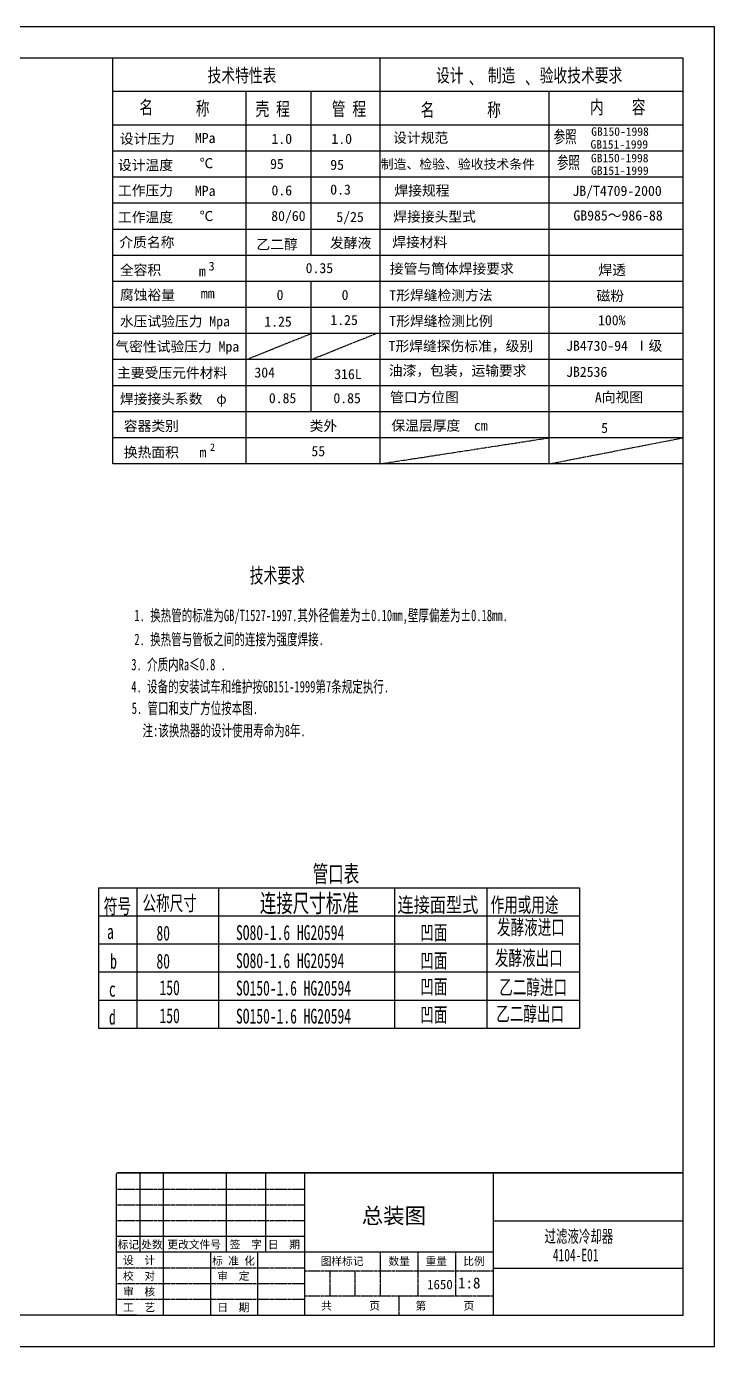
# Model space of a CAD drawing. Extents: x -3808 to -3214, y -2051 to -1631.
# Drawn here: x -3433.5 to -3214.4, y -2051 to -1631 of the extents above; entities that cross this region are included whole.
import ezdxf
from ezdxf.enums import TextEntityAlignment as Align

# ---------------------------------------------------------------- set-up
doc = ezdxf.new("R2010")
doc.units = 0
doc.header["$MEASUREMENT"] = 0
doc.linetypes.add('ACAD_ISO02W100', pattern=[15, 12, -3])
doc.linetypes.add('CENTER2', pattern=[1.125, 0.75, -0.125, 0.125, -0.125])
doc.layers.get('0').update_dxf_attribs({"linetype": 'CONTINUOUS'})
for name, color, linetype in [('1', 1, 'CENTER2'), ('4', 4, 'CONTINUOUS'), ('BORDER', 2, 'ACAD_ISO02W100')]:
    doc.layers.add(name, color=color, linetype=linetype)
doc.styles.get("Standard").update_dxf_attribs({"font": 'SimSun.ttf', "width": 0.67})
doc.styles.add('STYLE2', font='SimSun.ttf', dxfattribs={"height": 3.5})
doc.styles.add('STYLE3', font='SimSun.ttf', dxfattribs={"width": 0.75, "height": 3.5})

msp = doc.modelspace()

# ---------------------------------------------------------------- linework, layer by layer
for p, q in [((-3405.973, -1770.206), (-3405.973, -1641.048)), ((-3410.501, -1905.063), (-3257.411, -1905.063)), ((-3410.501, -1905.063), (-3410.501, -1949.714)), ((-3286.915, -1905.063), (-3286.915, -1949.714)), ((-3257.411, -1905.063), (-3257.411, -1949.714)), ((-3410.501, -1949.714), (-3257.411, -1949.714)), ((-3404.806, -1995.763), (-3224.372, -1995.763)), ((-3404.806, -2041.048), (-3404.806, -1996.048)), ((-3224.372, -1995.763), (-3404.372, -1995.763)), ((-3224.372, -1995.763), (-3404.372, -1995.763)), ((-3397.306, -2021.048), (-3397.306, -1996.048)), ((-3389.806, -2041.048), (-3389.806, -1996.048)), ((-3369.806, -2021.048), (-3369.806, -1996.048)), ((-3357.306, -2021.048), (-3357.306, -1996.048)), ((-3344.806, -2041.048), (-3344.806, -1996.048)), ((-3284.806, -2041.048), (-3284.806, -1996.048)), ((-3224.441, -2041.048), (-3224.441, -1996.048)), ((-3224.441, -2041.048), (-3224.441, -1996.048)), ((-3284.806, -2011.048), (-3224.806, -2011.048)), ((-3344.806, -2016.048), (-3404.806, -2016.048)), ((-3284.806, -2021.048), (-3404.806, -2021.048)), ((-3374.806, -2041.048), (-3374.806, -2021.048)), ((-3359.806, -2041.048), (-3359.806, -2021.048)), ((-3284.806, -2026.048), (-3224.806, -2026.048)), ((-3398.441, -2041.048), (-3783.441, -2041.048)), ((-3404.441, -2041.048), (-3224.441, -2041.048))]:
    msp.add_line(p, q)
at = {"layer": '1'}
for p, q in [((-3363.536, -1737.056), (-3342.866, -1728.768)), ((-3342.866, -1737.056), (-3322.195, -1728.768)), ((-3320.879, -1770.206), (-3267.059, -1761.918)), ((-3267.059, -1770.206), (-3224.441, -1761.918)), ((-3344.806, -2001.048), (-3404.806, -2001.048)), ((-3344.806, -2006.048), (-3404.806, -2006.048)), ((-3344.806, -2011.048), (-3404.806, -2011.048)), ((-3320.806, -2035.048), (-3320.806, -2021.048)), ((-3308.806, -2035.048), (-3308.806, -2021.048)), ((-3296.806, -2035.048), (-3296.806, -2021.048)), ((-3344.806, -2026.048), (-3404.806, -2026.048)), ((-3284.806, -2027.048), (-3344.806, -2027.048)), ((-3336.806, -2035.048), (-3336.806, -2027.048)), ((-3328.806, -2035.048), (-3328.806, -2027.048)), ((-3344.806, -2031.048), (-3404.806, -2031.048)), ((-3344.806, -2036.048), (-3404.806, -2036.048)), ((-3284.806, -2035.048), (-3344.806, -2035.048)), ((-3314.806, -2041.048), (-3314.806, -2035.048))]:
    msp.add_line(p, q, dxfattribs=at)
at = {"layer": '4'}
for p, q in [((-3398.331, -1905.01), (-3398.331, -1949.714)), ((-3372.363, -1905.063), (-3372.363, -1949.714)), ((-3316.337, -1905.063), (-3316.337, -1949.714)), ((-3410.501, -1913.993), (-3257.411, -1913.993)), ((-3410.501, -1922.923), (-3257.411, -1922.923)), ((-3410.501, -1931.853), (-3257.411, -1931.853)), ((-3410.501, -1940.784), (-3257.411, -1940.784))]:
    msp.add_line(p, q, dxfattribs=at)
at = {"layer": 'BORDER', "color": 1, "linetype": 'Continuous'}
for p, q in [((-3808.441, -1631.048), (-3214.441, -1631.048)), ((-3214.441, -2051.048), (-3214.441, -1631.048)), ((-3320.879, -1770.206), (-3320.879, -1641.048)), ((-3224.441, -1651.758), (-3405.973, -1651.758)), ((-3363.536, -1770.206), (-3363.536, -1651.758)), ((-3342.801, -1703.906), (-3342.801, -1651.758)), ((-3267.059, -1770.206), (-3267.059, -1651.758)), ((-3224.441, -1662.468), (-3405.973, -1662.468)), ((-3224.441, -1670.756), (-3405.973, -1670.756)), ((-3224.441, -1679.043), (-3405.973, -1679.043)), ((-3224.441, -1687.331), (-3405.973, -1687.331)), ((-3224.441, -1695.618), (-3405.973, -1695.618)), ((-3224.441, -1703.906), (-3405.973, -1703.906)), ((-3224.441, -1712.193), (-3405.973, -1712.193)), ((-3342.866, -1753.631), (-3342.866, -1712.193)), ((-3224.441, -1720.481), (-3405.973, -1720.481)), ((-3224.441, -1728.768), (-3405.973, -1728.768)), ((-3224.441, -1737.056), (-3405.973, -1737.056)), ((-3224.441, -1745.343), (-3405.973, -1745.343)), ((-3224.441, -1753.631), (-3405.973, -1753.631)), ((-3224.441, -1761.918), (-3405.973, -1761.918)), ((-3224.441, -1770.206), (-3405.973, -1770.206)), ((-3808.441, -2051.048), (-3214.441, -2051.048))]:
    msp.add_line(p, q, dxfattribs=at)
at = {"layer": 'BORDER', "color": 7, "linetype": 'Continuous'}
for p in [(-3783.441, -1641.048), (-3224.441, -2041.048)]:
    msp.add_line(p, (-3224.441, -1641.048), dxfattribs=at)

# ---------------------------------------------------------------- texts
for s, height, width, p in [('技术特性表', 4.284, 0.75, (-3375.823, -1648.753)), ('设计', 4.284, 0.75, (-3303.102, -1648.768)), ('制造', 4.284, 0.75, (-3286.61, -1648.768)), ('验收技术要求', 4.284, 0.75, (-3270.119, -1648.768)), ('、', 4.284, 0.75, (-3292.705, -1649.485)), ('、', 4.284, 0.75, (-3274.779, -1649.485)), ('名', 4.284, 0.75, (-3397.492, -1658.928)), ('称', 4.284, 0.75, (-3379.567, -1659.286)), ('壳 程', 4.284, 0.75, (-3360.551, -1659.443)), ('管 程', 4.284, 0.75, (-3336.28, -1659.443)), ('名', 4.284, 0.75, (-3307.977, -1659.717)), ('内', 4.284, 0.75, (-3254.079, -1658.858)), ('容', 4.284, 0.75, (-3240.814, -1658.858)), ('称', 4.284, 0.75, (-3286.825, -1659.717)), ('过滤液冷却器', 4, 0.667, (-3268.559, -2017.966)), ('4104-E01', 4, 0.667, (-3265.922, -2023.936))]:
    msp.add_text(s, height=height, dxfattribs=dict(width=width)).set_placement(p)
for s, height, p in [('GB150-1998', 2.6932, (-3253.706, -1665.85)), ('设计压力', 3.213, (-3403.745, -1668.399)), ('MPa', 3.213, (-3379.85, -1668.155)), ('1.0', 3.213, (-3355.466, -1668.419)), ('1.0', 3.213, (-3336.388, -1668.419)), ('设计规范', 3.213, (-3316.755, -1668.061)), ('GB151-1999', 2.6932, (-3253.93, -1669.922)), ('GB150-1998', 2.6932, (-3253.793, -1674.29)), ('设计温度', 3.213, (-3404.325, -1676.777)), ('℃', 3.213, (-3378.334, -1676.167)), ('95', 3.213, (-3355.909, -1676.403)), ('95', 3.213, (-3336.763, -1676.677)), ('制造、检验、验收技术条件', 3, (-3320.706, -1676.361)), ('GB151-1999', 2.6932, (-3253.754, -1678.273)), ('工作压力', 3.213, (-3404.325, -1684.865)), ('MPa', 3.213, (-3379.85, -1684.963)), ('0.6', 3.213, (-3355.466, -1684.822)), ('0.3', 3.213, (-3336.774, -1684.556)), ('焊接规程', 3.213, (-3316.351, -1684.864)), ('JB/T4709-2000', 3.213, (-3259.689, -1684.974)), ('工作温度', 3.213, (-3404.325, -1693.358)), ('℃', 3.213, (-3378.334, -1692.975)), ('80/60', 3.213, (-3355.551, -1692.954)), ('5/25', 3.213, (-3334.824, -1693.269)), ('焊接接头型式', 3.213, (-3316.709, -1693.165)), ('GB985～986-88', 3.213, (-3259.376, -1692.807)), ('介质名称', 3.213, (-3403.894, -1701.336)), ('乙二醇', 3.213, (-3360.254, -1701.977)), ('发酵液', 3.213, (-3336.848, -1701.533)), ('焊接材料', 3.213, (-3317.022, -1701.263)), ('全容积', 3.213, (-3403.715, -1710.157)), ('m', 3.213, (-3378.573, -1710.515)), ('3', 2.779, (-3375.464, -1708.716)), ('0.35', 3.213, (-3344.59, -1709.533)), ('接管与筒体焊接要求', 3.213, (-3317.803, -1709.72)), ('焊透', 3.213, (-3251.413, -1710.118)), ('腐蚀裕量', 3.213, (-3403.693, -1718.079)), ('mm', 3.213, (-3377.955, -1717.564)), ('0', 3.213, (-3353.837, -1718.095)), ('0', 3.213, (-3333.148, -1718.095)), ('T形焊缝检测方法', 3.213, (-3317.96, -1718.193)), ('磁粉', 3.213, (-3252.027, -1718.377)), ('水压试验压力 Mpa', 3.213, (-3403.715, -1726.474)), ('1.25', 3.213, (-3357.764, -1726.557)), ('1.25', 3.213, (-3336.711, -1726.044)), ('T形焊缝检测比例', 3.213, (-3317.96, -1726.362)), ('100%', 3.213, (-3251.545, -1726.133)), ('气密性试验压力 Mpa', 3.213, (-3405.15, -1734.497)), ('T形焊缝探伤标准，级别', 3.213, (-3318.195, -1734.362)), ('JB4730-94 Ⅰ级', 3.213, (-3261.701, -1734.253)), ('油漆，包装，运输要求', 3.213, (-3318.124, -1742.148)), ('主要受压元件材料', 3.213, (-3404.608, -1742.857)), ('304', 3.213, (-3360.907, -1742.755)), ('316L', 3.213, (-3335.49, -1743.268)), ('JB2536', 3.213, (-3261.701, -1742.54)), ('管口方位图', 3.213, (-3317.739, -1750.637)), ('A向视图', 3.213, (-3252.534, -1750.637)), ('焊接接头系数\u3000φ', 3.213, (-3403.715, -1751.126)), ('0.85', 3.213, (-3356.302, -1750.91)), ('0.85', 3.213, (-3335.762, -1750.91)), ('容器类别', 3.213, (-3402.468, -1759.746)), ('类外', 3.213, (-3343.333, -1759.718)), ('保温层厚度  cm', 3.213, (-3317.301, -1759.644)), ('5', 3.213, (-3250.546, -1760.376)), ('2', 2.35, (-3375.03, -1766.087)), ('换热面积   m', 3.213, (-3402.468, -1768.149)), ('55', 3.213, (-3342.751, -1767.785))]:
    msp.add_text(s, height=height).set_placement(p)
for s, height, style, p in [('总装图', 5, 'STYLE3', (-3326.753, -2011.899)), ('标记', 2.5, 'STYLE2', (-3404.423, -2019.836)), ('处数', 2.5, 'STYLE2', (-3396.923, -2019.836)), ('更改文件号', 2.5, 'STYLE2', (-3388.583, -2019.836)), (' 签  字', 2.5, 'STYLE2', (-3370.457, -2019.836)), ('日  期', 2.5, 'STYLE2', (-3356.614, -2019.836)), ('设  计', 2.5, 'STYLE2', (-3402.717, -2024.836)), ('标 准 化', 2.5, 'STYLE2', (-3374.367, -2025.018)), ('图样标记', 2.5, 'STYLE2', (-3339.804, -2025.137)), ('数量', 2.5, 'STYLE2', (-3318.236, -2025.137)), ('重量', 2.5, 'STYLE2', (-3306.416, -2025.137)), ('比例', 2.5, 'STYLE2', (-3294.416, -2025.137)), ('校  对', 2.5, 'STYLE2', (-3402.717, -2029.836)), ('审  定', 2.5, 'STYLE2', (-3372.717, -2029.836)), ('审  核', 2.5, 'STYLE2', (-3402.717, -2034.836)), ('1650', 3, 'STYLE3', (-3305.944, -2032.789)), ('1:8', 3.5, 'STYLE3', (-3296.101, -2032.56)), ('工  艺', 2.5, 'STYLE2', (-3402.717, -2039.836)), ('共       页', 2.5, 'STYLE2', (-3339.652, -2039.336)), ('第       页', 2.5, 'STYLE2', (-3309.652, -2039.336)), ('日  期', 2.5, 'STYLE2', (-3372.717, -2039.836))]:
    msp.add_text(s, height=height, dxfattribs=dict(style=style)).set_placement(p)
at = {"char_height": 4, "width": 49.808, "attachment_point": 1}
for insert in [(-3265.651, -1664.14), (-3264.624, -1672.351)]:
    msp.add_mtext('参照', dxfattribs=dict(at, insert=insert))
at = {"layer": '4', "width": 0.67}
for s, height, p in [('技术要求', 4.8, (-3362.377, -1808.129)), ('1. 换热管的标准为GB/T1527-1997.其外径偏差为%%P0.10mm,壁厚偏差为%%P0.18mm.', 3.66795, (-3399.099, -1820.261)), ('2. 换热管与管板之间的连接为强度焊接. ', 3.66795, (-3399.11, -1827.891)), ('3. 介质内Ra≤0.8 .', 3.66795, (-3400.094, -1835.896)), ('4. 设备的安装试车和维护按GB151-1999第7条规定执行.', 3.66795, (-3400.094, -1842.926)), ('5. 管口和支广方位按本图.', 3.66795, (-3399.948, -1849.791)), ('注:该换热器的设计使用寿命为8年.', 3.66795, (-3396.508, -1856.89)), ('管口表', 5.4, (-3342.358, -1903.357)), ('连接尺寸标准', 5.7409, (-3359.17, -1912.862)), ('公称尺寸', 4.725, (-3396.508, -1912.346)), ('作用或用途', 4.725, (-3285.734, -1912.862)), ('发酵液进口', 4.725, (-3283.7, -1920.01)), ('a', 4.725, (-3407.801, -1921.407)), ('80', 4.725, (-3392.075, -1921.867)), ('SO80-1.6 HG20594', 4.725, (-3366.757, -1921.696)), ('凹面', 4.725, (-3308.105, -1921.699)), ('b', 4.725, (-3406.804, -1930.857)), ('80', 4.725, (-3392.075, -1930.797)), ('SO80-1.6 HG20594', 4.725, (-3366.757, -1930.627)), ('凹面', 4.725, (-3308.105, -1930.629)), ('发酵液出口', 4.725, (-3284.351, -1929.782)), ('c', 4.725, (-3407.192, -1939.721)), ('150', 4.725, (-3391.097, -1939.22)), ('SO150-1.6 HG20594', 4.725, (-3366.757, -1939.356)), ('凹面', 4.725, (-3308.105, -1938.894)), ('乙二醇进口', 4.725, (-3282.978, -1939.064)), ('d', 4.725, (-3407.192, -1948.585)), ('150', 4.725, (-3391.097, -1948.15)), ('SO150-1.6 HG20594', 4.725, (-3366.757, -1948.286)), ('凹面', 4.725, (-3308.105, -1947.825)), ('乙二醇出口', 4.725, (-3283.956, -1947.533))]:
    msp.add_text(s, height=height, dxfattribs=at).set_placement(p)
at = {"layer": '4', "width": 0.677053}
msp.add_text('符号', height=4.725, rotation=359.8374, dxfattribs=at).set_placement((-3408.887, -1913.299), (-3400.072, -1913.324), align=Align.FIT)
at = {"layer": '4', "width": 0.773173}
msp.add_text('连接面型式', height=4.725, dxfattribs=at).set_placement((-3315.371, -1912.862), (-3289.636, -1912.862), align=Align.FIT)

doc.saveas('drawing.dxf')
